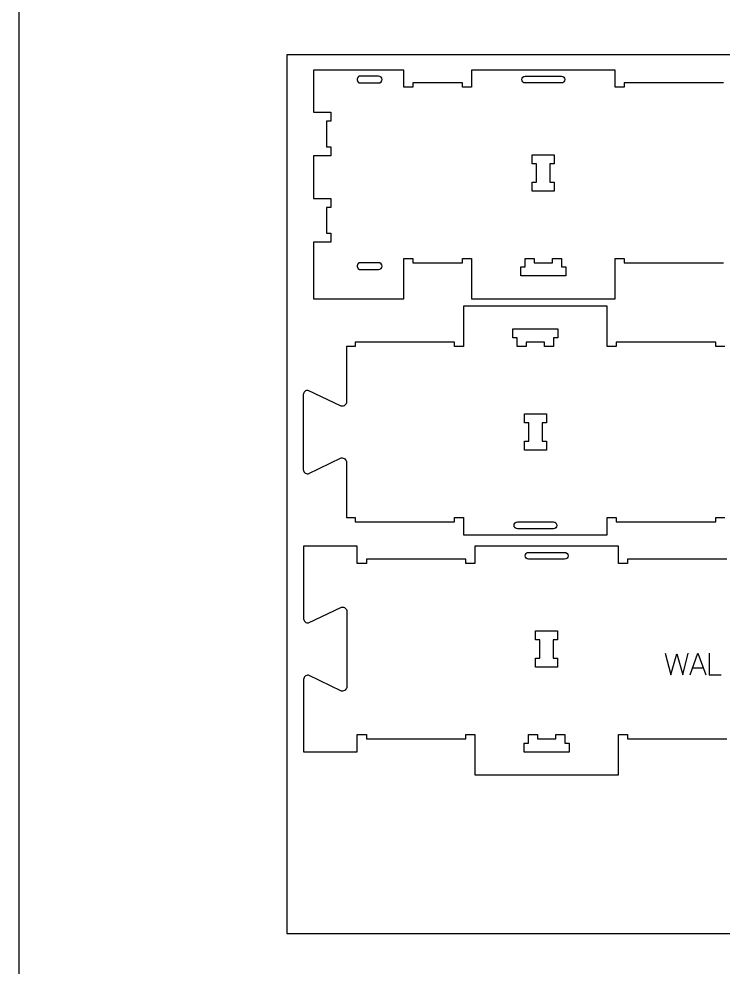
# Model space of a CAD drawing. Extents: x -13885 to -10701, y -19593 to -11999.
# Drawn here: x -13885 to -12907, y -16610 to -15293 of the extents above; entities that cross this region are included whole.
import ezdxf

# ---------------------------------------------------------------- set-up
doc = ezdxf.new("R2010")
doc.units = 0
for name, color, linetype in [('0_SHEET_SPRUCEPLY_2440X122', 1, 'CONTINUOUS'), ('1_ANYTOOL_1MMDEEP_LABELS_S', 2, 'CONTINUOUS'), ('3_ANYTOOL_CUTTHROUGH_INSID', 4, 'CONTINUOUS'), ('4_ANYTOOL_CUTTHROUGH_OUTSI', 5, 'CONTINUOUS'), ('DONOTCUT', 18, 'CONTINUOUS')]:
    doc.layers.add(name, color=color, linetype=linetype)

msp = doc.modelspace()

# ---------------------------------------------------------------- linework, layer by layer
at = {"layer": '0_SHEET_SPRUCEPLY_2440X122'}
msp.add_lwpolyline([(-13513.1, -15343.3), (-13513.1, -16563.3), (-11073.1, -16563.3), (-11073.1, -15343.3)], close=True, dxfattribs=at)
at = {"layer": '1_ANYTOOL_1MMDEEP_LABELS_S'}
for points in [[(-12987.8, -16174), (-12980.1, -16204), (-12971.7, -16174.9), (-12963.2, -16204), (-12955.7, -16174)], [(-12953.1, -16204), (-12942.2, -16174), (-12931.2, -16204)], [(-12926.9, -16174), (-12926.9, -16204), (-12909.8, -16204)], [(-12949.6, -16194.4), (-12934.7, -16194.4)]]:
    msp.add_lwpolyline(points, dxfattribs=at)
at = {"layer": '3_ANYTOOL_CUTTHROUGH_INSID', "color": 4}
for points in [[(-13385.5, -15372.7), (-13411.2, -15372.7), (-13411.3, -15372.7), (-13411.4, -15372.7), (-13411.5, -15372.7), (-13411.6, -15372.8), (-13411.7, -15372.8), (-13411.8, -15372.8), (-13411.9, -15372.8), (-13412, -15372.8), (-13412.1, -15372.8), (-13412.2, -15372.9), (-13412.3, -15372.9), (-13412.4, -15372.9), (-13412.5, -15373), (-13412.6, -15373), (-13412.7, -15373), (-13412.8, -15373.1), (-13412.9, -15373.1), (-13412.9, -15373.2), (-13413, -15373.2), (-13413.1, -15373.3), (-13413.2, -15373.4), (-13413.3, -15373.4), (-13413.4, -15373.5), (-13413.5, -15373.5), (-13413.6, -15373.6), (-13413.7, -15373.7), (-13413.7, -15373.8), (-13413.8, -15373.8), (-13413.9, -15373.9), (-13414, -15374), (-13414, -15374.1), (-13414.1, -15374.2), (-13414.2, -15374.3), (-13414.3, -15374.4), (-13414.3, -15374.4), (-13414.4, -15374.5), (-13414.4, -15374.6), (-13414.5, -15374.7), (-13414.6, -15374.8), (-13414.6, -15374.9), (-13414.7, -15375), (-13414.7, -15375.1), (-13414.8, -15375.2), (-13414.8, -15375.3), (-13414.8, -15375.4), (-13414.9, -15375.6), (-13414.9, -15375.7), (-13415, -15375.8), (-13415, -15375.9), (-13415, -15376), (-13415, -15376.1), (-13415.1, -15376.2), (-13415.1, -15376.3), (-13415.1, -15376.4), (-13415.1, -15376.5), (-13415.2, -15376.6), (-13415.2, -15376.7), (-13415.2, -15376.8), (-13415.2, -15377), (-13415.2, -15377.1), (-13415.2, -15377.2), (-13415.2, -15377.3), (-13415.2, -15377.4), (-13415.2, -15377.5), (-13415.2, -15377.6), (-13415.2, -15377.7), (-13415.2, -15377.8), (-13415.2, -15377.9), (-13415.2, -15378), (-13415.2, -15378.1), (-13415.2, -15378.2), (-13415.2, -15378.3), (-13415.1, -15378.4), (-13415.1, -15378.6), (-13415.1, -15378.7), (-13415.1, -15378.8), (-13415, -15378.9), (-13415, -15379), (-13415, -15379.1), (-13415, -15379.2), (-13414.9, -15379.3), (-13414.9, -15379.4), (-13414.8, -15379.5), (-13414.8, -15379.6), (-13414.8, -15379.7), (-13414.7, -15379.8), (-13414.7, -15379.9), (-13414.6, -15380), (-13414.6, -15380.1), (-13414.5, -15380.2), (-13414.4, -15380.3), (-13414.4, -15380.4), (-13414.3, -15380.5), (-13414.3, -15380.6), (-13414.2, -15380.7), (-13414.1, -15380.8), (-13414, -15380.9), (-13414, -15381), (-13413.9, -15381.1), (-13413.8, -15381.1), (-13413.7, -15381.2), (-13413.7, -15381.3), (-13413.6, -15381.4), (-13413.5, -15381.4), (-13413.4, -15381.5), (-13413.3, -15381.6), (-13413.2, -15381.6), (-13413.1, -15381.7), (-13413, -15381.7), (-13412.9, -15381.8), (-13412.9, -15381.8), (-13412.8, -15381.9), (-13412.7, -15381.9), (-13412.6, -15382), (-13412.5, -15382), (-13412.4, -15382), (-13412.3, -15382.1), (-13412.2, -15382.1), (-13412.1, -15382.1), (-13412, -15382.2), (-13411.9, -15382.2), (-13411.8, -15382.2), (-13411.7, -15382.2), (-13411.6, -15382.2), (-13411.5, -15382.2), (-13411.4, -15382.2), (-13411.3, -15382.2), (-13411.2, -15382.2), (-13385.5, -15382.2, 1)], [(-13181.9, -15372.7), (-13131.9, -15372.7, -1), (-13131.9, -15382.2), (-13181.9, -15382.2, -1)], [(-13385.5, -15641.2, 1), (-13385.5, -15631.7), (-13411.2, -15631.7), (-13411.3, -15631.7), (-13411.4, -15631.7), (-13411.5, -15631.7), (-13411.6, -15631.8), (-13411.7, -15631.8), (-13411.8, -15631.8), (-13411.9, -15631.8), (-13412, -15631.8), (-13412.1, -15631.8), (-13412.2, -15631.9), (-13412.3, -15631.9), (-13412.4, -15631.9), (-13412.5, -15632), (-13412.6, -15632), (-13412.7, -15632), (-13412.8, -15632.1), (-13412.9, -15632.1), (-13412.9, -15632.2), (-13413, -15632.2), (-13413.1, -15632.3), (-13413.2, -15632.4), (-13413.3, -15632.4), (-13413.4, -15632.5), (-13413.5, -15632.5), (-13413.6, -15632.6), (-13413.7, -15632.7), (-13413.7, -15632.8), (-13413.8, -15632.8), (-13413.9, -15632.9), (-13414, -15633), (-13414, -15633.1), (-13414.1, -15633.2), (-13414.2, -15633.3), (-13414.3, -15633.4), (-13414.3, -15633.4), (-13414.4, -15633.5), (-13414.4, -15633.6), (-13414.5, -15633.7), (-13414.6, -15633.8), (-13414.6, -15633.9), (-13414.7, -15634), (-13414.7, -15634.1), (-13414.8, -15634.2), (-13414.8, -15634.3), (-13414.8, -15634.4), (-13414.9, -15634.6), (-13414.9, -15634.7), (-13415, -15634.8), (-13415, -15634.9), (-13415, -15635), (-13415, -15635.1), (-13415.1, -15635.2), (-13415.1, -15635.3), (-13415.1, -15635.4), (-13415.1, -15635.5), (-13415.2, -15635.6), (-13415.2, -15635.7), (-13415.2, -15635.8), (-13415.2, -15636), (-13415.2, -15636.1), (-13415.2, -15636.2), (-13415.2, -15636.3), (-13415.2, -15636.4), (-13415.2, -15636.5), (-13415.2, -15636.6), (-13415.2, -15636.7), (-13415.2, -15636.8), (-13415.2, -15636.9), (-13415.2, -15637), (-13415.2, -15637.1), (-13415.2, -15637.2), (-13415.2, -15637.3), (-13415.1, -15637.4), (-13415.1, -15637.6), (-13415.1, -15637.7), (-13415.1, -15637.8), (-13415, -15637.9), (-13415, -15638), (-13415, -15638.1), (-13415, -15638.2), (-13414.9, -15638.3), (-13414.9, -15638.4), (-13414.8, -15638.5), (-13414.8, -15638.6), (-13414.8, -15638.7), (-13414.7, -15638.8), (-13414.7, -15638.9), (-13414.6, -15639), (-13414.6, -15639.1), (-13414.5, -15639.2), (-13414.4, -15639.3), (-13414.4, -15639.4), (-13414.3, -15639.5), (-13414.3, -15639.6), (-13414.2, -15639.7), (-13414.1, -15639.8), (-13414, -15639.9), (-13414, -15640), (-13413.9, -15640.1), (-13413.8, -15640.1), (-13413.7, -15640.2), (-13413.7, -15640.3), (-13413.6, -15640.4), (-13413.5, -15640.4), (-13413.4, -15640.5), (-13413.3, -15640.6), (-13413.2, -15640.6), (-13413.1, -15640.7), (-13413, -15640.7), (-13412.9, -15640.8), (-13412.9, -15640.8), (-13412.8, -15640.9), (-13412.7, -15640.9), (-13412.6, -15641), (-13412.5, -15641), (-13412.4, -15641), (-13412.3, -15641.1), (-13412.2, -15641.1), (-13412.1, -15641.1), (-13412, -15641.2), (-13411.9, -15641.2), (-13411.8, -15641.2), (-13411.7, -15641.2), (-13411.6, -15641.2), (-13411.5, -15641.2), (-13411.4, -15641.2), (-13411.3, -15641.2), (-13411.2, -15641.2)], [(-13142.8, -16001.2), (-13192.8, -16001.2, -1), (-13192.8, -15991.7), (-13142.8, -15991.7, -1)], [(-13177.3, -16034), (-13127.3, -16034, -1), (-13127.3, -16043.5), (-13177.3, -16043.5, -1)]]:
    msp.add_lwpolyline(points, format="xyb", close=True, dxfattribs=at)
for points in [[(-13166.2, -15519.8), (-13166.2, -15494.3), (-13172.2, -15494.3), (-13172.2, -15481.8), (-13141.7, -15481.8), (-13141.7, -15494.3), (-13147.7, -15494.3), (-13147.7, -15519.8), (-13141.7, -15519.8), (-13141.7, -15532.3), (-13172.2, -15532.3), (-13172.2, -15519.8)], [(-13144.2, -15631.7), (-13144.2, -15625.7), (-13131.7, -15625.7), (-13131.7, -15637.7), (-13125.7, -15637.7), (-13125.7, -15650.2), (-13188.2, -15650.2), (-13188.2, -15637.7), (-13182.2, -15637.7), (-13182.2, -15625.7), (-13169.7, -15625.7), (-13169.7, -15631.7)], [(-13180.6, -15742.2), (-13180.6, -15748.2), (-13193.1, -15748.2), (-13193.1, -15736.2), (-13199.1, -15736.2), (-13199.1, -15723.7), (-13136.6, -15723.7), (-13136.6, -15736.2), (-13142.6, -15736.2), (-13142.6, -15748.2), (-13155.1, -15748.2), (-13155.1, -15742.2)], [(-13158.6, -15854.2), (-13158.6, -15879.7), (-13152.6, -15879.7), (-13152.6, -15892.2), (-13183.1, -15892.2), (-13183.1, -15879.7), (-13177.1, -15879.7), (-13177.1, -15854.2), (-13183.1, -15854.2), (-13183.1, -15841.7), (-13152.6, -15841.7), (-13152.6, -15854.2)], [(-13161.6, -16181), (-13161.6, -16155.5), (-13167.6, -16155.5), (-13167.6, -16143), (-13137.1, -16143), (-13137.1, -16155.5), (-13143.1, -16155.5), (-13143.1, -16181), (-13137.1, -16181), (-13137.1, -16193.5), (-13167.6, -16193.5), (-13167.6, -16181)], [(-13139.6, -16293), (-13139.6, -16287), (-13127.1, -16287), (-13127.1, -16299), (-13121.1, -16299), (-13121.1, -16311.5), (-13183.6, -16311.5), (-13183.6, -16299), (-13177.6, -16299), (-13177.6, -16287), (-13165.1, -16287), (-13165.1, -16293)]]:
    msp.add_lwpolyline(points, close=True, dxfattribs=at)
at = {"layer": '4_ANYTOOL_CUTTHROUGH_OUTSI', "color": 5}
msp.add_lwpolyline([(-12906.7, -15382.2), (-13044.7, -15382.2), (-13044.7, -15388.2), (-13057.2, -15388.2), (-13057.2, -15364.2), (-13256.7, -15364.2), (-13256.7, -15388.2), (-13269.2, -15388.2), (-13269.2, -15382.2), (-13306.9, -15382.2), (-13338.2, -15382.2), (-13338.2, -15388.2), (-13350.7, -15388.2), (-13350.7, -15364.2), (-13476, -15364.2), (-13476, -15364.2), (-13476, -15422.7), (-13452, -15422.7), (-13452, -15435.2), (-13458, -15435.2), (-13458, -15470.7), (-13452, -15470.7), (-13452, -15483.2), (-13476, -15483.2), (-13476, -15542.7), (-13452, -15542.7), (-13452, -15555.2), (-13458, -15555.2), (-13458, -15590.7), (-13452, -15590.7), (-13452, -15603.2), (-13476, -15603.2), (-13476, -15681.7), (-13350.7, -15681.7), (-13350.7, -15625.7), (-13338.2, -15625.7), (-13338.2, -15631.7), (-13306.9, -15631.7), (-13269.2, -15631.7), (-13269.2, -15625.7), (-13256.7, -15625.7), (-13256.7, -15681.7), (-13057.2, -15681.7), (-13057.2, -15625.7), (-13044.7, -15625.7), (-13044.7, -15631.7), (-12906.7, -15631.7)], dxfattribs=at)
for points in [[(-12905.1, -15748.2), (-12917.6, -15748.2), (-12917.6, -15742.2), (-13055.6, -15742.2), (-13055.6, -15748.2), (-13068.1, -15748.2), (-13068.1, -15692.2), (-13267.6, -15692.2), (-13267.6, -15748.2), (-13280.1, -15748.2), (-13280.1, -15742.2), (-13418.1, -15742.2), (-13418.1, -15748.2), (-13430.1, -15748.2), (-13430.1, -15824.9), (-13430.1, -15824.9, -0.463455), (-13437.4, -15831.1), (-13437.4, -15831.1), (-13437.4, -15831), (-13483.4, -15809.2), (-13483.4, -15809.2, 0.461625), (-13490.1, -15814.9), (-13490.1, -15919.1, 0.461625), (-13483.4, -15924.8), (-13437.4, -15902.9), (-13437.4, -15902.9), (-13437.4, -15902.9, -0.463455), (-13430.1, -15909.1), (-13430.1, -15985.7), (-13418.1, -15985.7), (-13418.1, -15991.7), (-13280.1, -15991.7), (-13280.1, -15985.7), (-13267.6, -15985.7), (-13267.6, -16009.7), (-13068.1, -16009.7), (-13068.1, -15985.7), (-13055.6, -15985.7), (-13055.6, -15986), (-13055.6, -15986), (-13055.6, -15991.7), (-12917.6, -15991.7), (-12917.6, -15985.7), (-12905.1, -15985.7)], [(-12902.1, -16043.5), (-13040.1, -16043.5), (-13040.1, -16049.5), (-13052.6, -16049.5), (-13052.6, -16025.5), (-13252.1, -16025.5), (-13252.1, -16049.5), (-13264.6, -16049.5), (-13264.6, -16043.5), (-13402.6, -16043.5), (-13402.6, -16049.5), (-13415.1, -16049.5), (-13415.1, -16025.5), (-13489.6, -16025.5), (-13489.6, -16126.2), (-13489.6, -16126.2, 0.461625), (-13482.9, -16131.8), (-13436.9, -16110), (-13436.8, -16110), (-13436.8, -16110, -0.220464), (-13431.8, -16111.4, -0.220464), (-13429.6, -16116.1), (-13429.6, -16220.4, -0.220464), (-13431.8, -16225.1, -0.220464), (-13436.8, -16226.5), (-13436.9, -16226.5), (-13436.9, -16226.5), (-13482.9, -16204.7), (-13482.9, -16204.7, 0.218884), (-13487.5, -16205.9, 0.220464), (-13489.6, -16210.3), (-13489.6, -16287.2), (-13489.6, -16311), (-13415.1, -16311), (-13415.1, -16287), (-13402.6, -16287), (-13402.6, -16293), (-13264.6, -16293), (-13264.6, -16287), (-13252.1, -16287), (-13252.1, -16343), (-13052.6, -16343), (-13052.6, -16287), (-13040.1, -16287), (-13040.1, -16293), (-12902.1, -16293)]]:
    msp.add_lwpolyline(points, format="xyb", dxfattribs=at)
at = {"layer": 'DONOTCUT'}
msp.add_lwpolyline([(-13884.8, -19592.7), (-10701.4, -19592.7), (-10701.4, -11999.3), (-13884.8, -11999.3)], close=True, dxfattribs=at)

doc.saveas('drawing.dxf')
